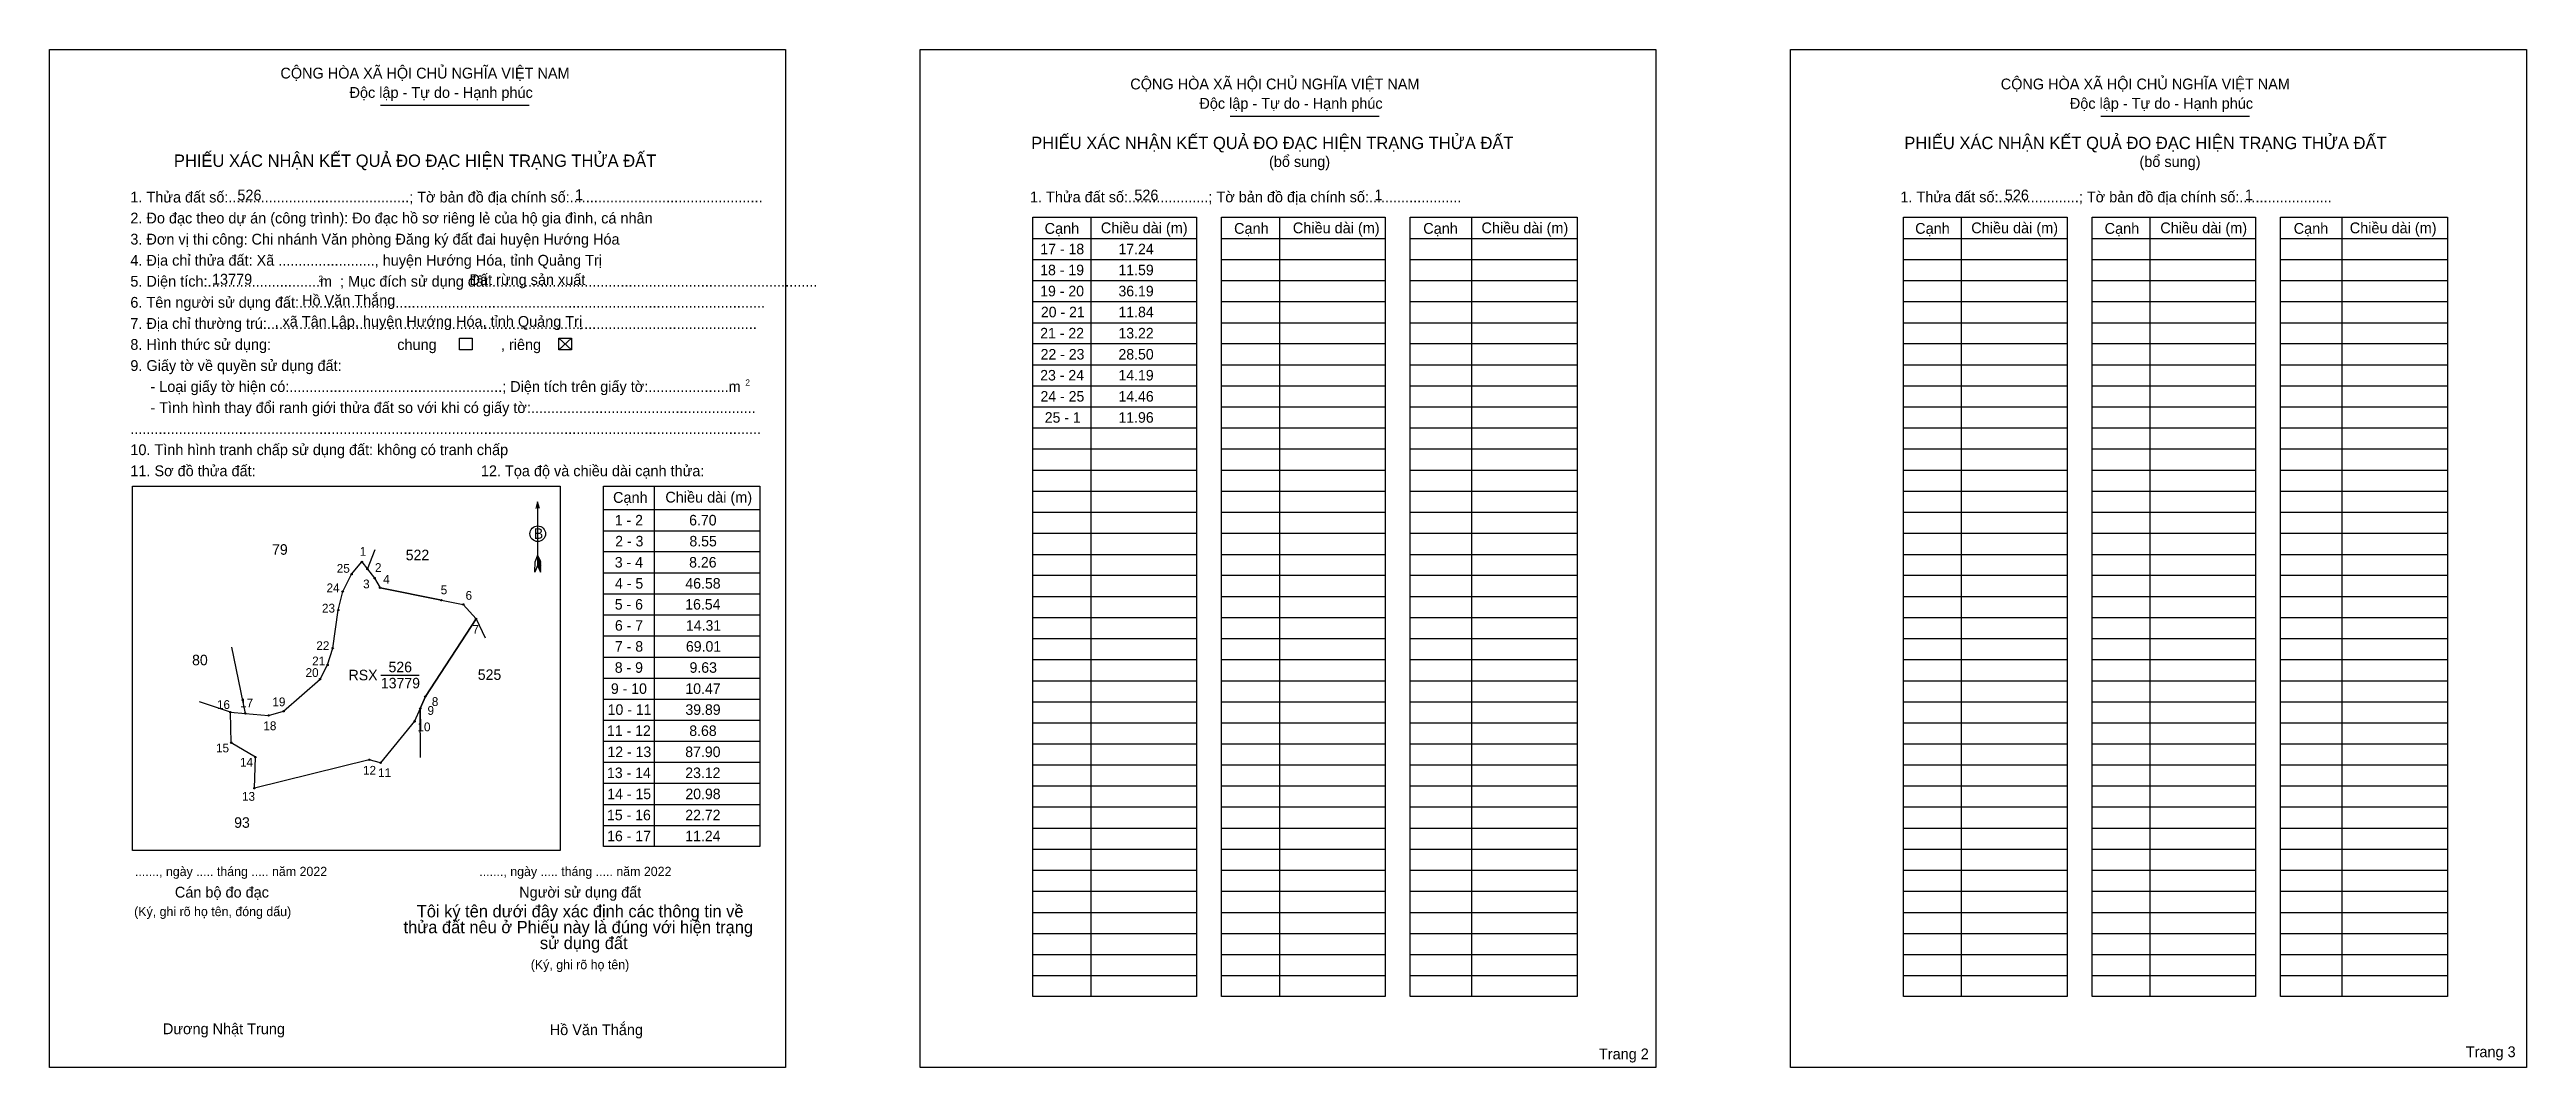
# Model space of a CAD drawing. Extents: x 543900 to 545742, y 1837794 to 1838551.
import ezdxf

# ---------------------------------------------------------------- set-up
doc = ezdxf.new("R2010")
doc.units = 0
for name, color, linetype in [('Level 1', 7, 'Continuous'), ('Level 10', 7, 'Continuous'), ('Level 11', 7, 'Continuous'), ('Level 13', 7, 'Continuous'), ('Level 2', 7, 'Continuous'), ('Level 25', 7, 'Continuous'), ('Level 27', 7, 'Continuous'), ('Level 36', 7, 'Continuous'), ('Level 48', 7, 'Continuous'), ('Level 50', 7, 'Continuous'), ('Level 52', 7, 'Continuous'), ('Level 55', 7, 'Continuous'), ('Level 6', 7, 'Continuous'), ('Level 9', 7, 'Continuous')]:
    doc.layers.add(name, color=color, linetype=linetype)

msp = doc.modelspace()

# ---------------------------------------------------------------- linework, layer by layer
at = {"layer": 'Level 1'}
for p, q in [((543899.6, 1838550.7), (543899.6, 1838550.7)), ((544547, 1838550.7), (544547, 1838550.7)), ((544145.7, 1838509.2), (544256.4, 1838509.2)), ((544777.8, 1838501.1), (544888.5, 1838501.1)), ((545425.2, 1838501.1), (545535.9, 1838501.1)), ((544674.1, 1838425.9), (544674.1, 1837846.3)), ((544814.4, 1838425.9), (544814.4, 1837846.3)), ((544957.2, 1838425.9), (544957.2, 1837846.3)), ((545321.5, 1838425.9), (545321.5, 1837846.3)), ((545461.8, 1838425.9), (545461.8, 1837846.3)), ((545604.6, 1838425.9), (545604.6, 1837846.3)), ((544631, 1838410.2), (544752.7, 1838410.2)), ((544771.3, 1838410.2), (544892.9, 1838410.2)), ((544911.5, 1838410.2), (545035.8, 1838410.2)), ((545278.5, 1838410.2), (545400.1, 1838410.2)), ((545418.7, 1838410.2), (545540.4, 1838410.2)), ((545558.9, 1838410.2), (545683.2, 1838410.2)), ((544631, 1838394.5), (544752.7, 1838394.5)), ((544631, 1838378.9), (544752.7, 1838378.9)), ((544771.3, 1838394.5), (544892.9, 1838394.5)), ((544771.3, 1838378.9), (544892.9, 1838378.9)), ((544911.5, 1838394.5), (545035.8, 1838394.5)), ((544911.5, 1838378.9), (545035.8, 1838378.9)), ((545278.5, 1838394.5), (545400.1, 1838394.5)), ((545278.5, 1838378.9), (545400.1, 1838378.9)), ((545418.7, 1838394.5), (545540.4, 1838394.5)), ((545418.7, 1838378.9), (545540.4, 1838378.9)), ((545558.9, 1838394.5), (545683.2, 1838394.5)), ((545558.9, 1838378.9), (545683.2, 1838378.9)), ((544631, 1838363.2), (544752.7, 1838363.2)), ((544771.3, 1838363.2), (544892.9, 1838363.2)), ((544911.5, 1838363.2), (545035.8, 1838363.2)), ((545278.5, 1838363.2), (545400.1, 1838363.2)), ((545418.7, 1838363.2), (545540.4, 1838363.2)), ((545558.9, 1838363.2), (545683.2, 1838363.2)), ((544631, 1838347.5), (544752.7, 1838347.5)), ((544771.3, 1838347.5), (544892.9, 1838347.5)), ((544911.5, 1838347.5), (545035.8, 1838347.5)), ((545278.5, 1838347.5), (545400.1, 1838347.5)), ((545418.7, 1838347.5), (545540.4, 1838347.5)), ((545558.9, 1838347.5), (545683.2, 1838347.5)), ((544278.4, 1838335.9), (544287.8, 1838327.2)), ((544278.4, 1838327.2), (544287.8, 1838335.9)), ((544631, 1838331.9), (544752.7, 1838331.9)), ((544771.3, 1838331.9), (544892.9, 1838331.9)), ((544911.5, 1838331.9), (545035.8, 1838331.9)), ((545278.5, 1838331.9), (545400.1, 1838331.9)), ((545418.7, 1838331.9), (545540.4, 1838331.9)), ((545558.9, 1838331.9), (545683.2, 1838331.9)), ((544631, 1838316.2), (544752.7, 1838316.2)), ((544771.3, 1838316.2), (544892.9, 1838316.2)), ((544911.5, 1838316.2), (545035.8, 1838316.2)), ((545278.5, 1838316.2), (545400.1, 1838316.2)), ((545418.7, 1838316.2), (545540.4, 1838316.2)), ((545558.9, 1838316.2), (545683.2, 1838316.2)), ((544631, 1838300.5), (544752.7, 1838300.5)), ((544771.3, 1838300.5), (544892.9, 1838300.5)), ((544911.5, 1838300.5), (545035.8, 1838300.5)), ((545278.5, 1838300.5), (545400.1, 1838300.5)), ((545418.7, 1838300.5), (545540.4, 1838300.5)), ((545558.9, 1838300.5), (545683.2, 1838300.5)), ((544631, 1838284.9), (544752.7, 1838284.9)), ((544631, 1838269.2), (544752.7, 1838269.2)), ((544771.3, 1838284.9), (544892.9, 1838284.9)), ((544771.3, 1838269.2), (544892.9, 1838269.2)), ((544911.5, 1838284.9), (545035.8, 1838284.9)), ((544911.5, 1838269.2), (545035.8, 1838269.2)), ((545278.5, 1838284.9), (545400.1, 1838284.9)), ((545278.5, 1838269.2), (545400.1, 1838269.2)), ((545418.7, 1838284.9), (545540.4, 1838284.9)), ((545418.7, 1838269.2), (545540.4, 1838269.2)), ((545558.9, 1838284.9), (545683.2, 1838284.9)), ((545558.9, 1838269.2), (545683.2, 1838269.2)), ((544631, 1838253.6), (544752.7, 1838253.6)), ((544771.3, 1838253.6), (544892.9, 1838253.6)), ((544911.5, 1838253.6), (545035.8, 1838253.6)), ((545278.5, 1838253.6), (545400.1, 1838253.6)), ((545418.7, 1838253.6), (545540.4, 1838253.6)), ((545558.9, 1838253.6), (545683.2, 1838253.6)), ((544631, 1838237.9), (544752.7, 1838237.9)), ((544771.3, 1838237.9), (544892.9, 1838237.9)), ((544911.5, 1838237.9), (545035.8, 1838237.9)), ((545278.5, 1838237.9), (545400.1, 1838237.9)), ((545418.7, 1838237.9), (545540.4, 1838237.9)), ((545558.9, 1838237.9), (545683.2, 1838237.9)), ((543961.2, 1838225.9), (543961.2, 1838225.9)), ((544262.6, 1838214.2), (544262.6, 1838166.8)), ((544349.2, 1838226), (544349.2, 1837957.9)), ((544631, 1838222.2), (544752.7, 1838222.2)), ((544771.3, 1838222.2), (544892.9, 1838222.2)), ((544911.5, 1838222.2), (545035.8, 1838222.2)), ((545278.5, 1838222.2), (545400.1, 1838222.2)), ((545418.7, 1838222.2), (545540.4, 1838222.2)), ((545558.9, 1838222.2), (545683.2, 1838222.2)), ((544311.6, 1838208.5), (544427.8, 1838208.5)), ((544631, 1838206.6), (544752.7, 1838206.6)), ((544771.3, 1838206.6), (544892.9, 1838206.6)), ((544911.5, 1838206.6), (545035.8, 1838206.6)), ((545278.5, 1838206.6), (545400.1, 1838206.6)), ((545418.7, 1838206.6), (545540.4, 1838206.6)), ((545558.9, 1838206.6), (545683.2, 1838206.6)), ((544311.6, 1838192.8), (544427.8, 1838192.8)), ((544311.6, 1838177.2), (544427.8, 1838177.2)), ((544631, 1838190.9), (544752.7, 1838190.9)), ((544771.3, 1838190.9), (544892.9, 1838190.9)), ((544911.5, 1838190.9), (545035.8, 1838190.9)), ((545278.5, 1838190.9), (545400.1, 1838190.9)), ((545418.7, 1838190.9), (545540.4, 1838190.9)), ((545558.9, 1838190.9), (545683.2, 1838190.9)), ((544260.6, 1838162), (544260.7, 1838169.8)), ((544262.6, 1838166.8), (544260.6, 1838162)), ((544262.6, 1838174.6), (544260.7, 1838169.8)), ((544262.6, 1838174.6), (544264.7, 1838169.8)), ((544262.6, 1838174), (544264.7, 1838169.1)), ((544262.6, 1838173.3), (544264.7, 1838168.4)), ((544262.6, 1838172.6), (544264.7, 1838167.7)), ((544262.6, 1838171.9), (544264.7, 1838167)), ((544262.6, 1838171.2), (544264.7, 1838166.3)), ((544262.6, 1838170.5), (544264.7, 1838165.6)), ((544262.6, 1838169.9), (544264.7, 1838164.9)), ((544262.6, 1838169.2), (544264.7, 1838164.2)), ((544262.6, 1838168.5), (544264.7, 1838163.5)), ((544262.6, 1838167.8), (544264.7, 1838162.8)), ((544262.6, 1838166.8), (544264.7, 1838162)), ((544264.7, 1838162), (544264.7, 1838169.8)), ((544311.6, 1838161.5), (544427.8, 1838161.5)), ((544631, 1838175.2), (544752.7, 1838175.2)), ((544631, 1838159.6), (544752.7, 1838159.6)), ((544771.3, 1838175.2), (544892.9, 1838175.2)), ((544771.3, 1838159.6), (544892.9, 1838159.6)), ((544911.5, 1838175.2), (545035.8, 1838175.2)), ((544911.5, 1838159.6), (545035.8, 1838159.6)), ((545278.5, 1838175.2), (545400.1, 1838175.2)), ((545278.5, 1838159.6), (545400.1, 1838159.6)), ((545418.7, 1838175.2), (545540.4, 1838175.2)), ((545418.7, 1838159.6), (545540.4, 1838159.6)), ((545558.9, 1838175.2), (545683.2, 1838175.2)), ((545558.9, 1838159.6), (545683.2, 1838159.6)), ((544311.6, 1838145.8), (544427.8, 1838145.8)), ((544631, 1838143.9), (544752.7, 1838143.9)), ((544771.3, 1838143.9), (544892.9, 1838143.9)), ((544911.5, 1838143.9), (545035.8, 1838143.9)), ((545278.5, 1838143.9), (545400.1, 1838143.9)), ((545418.7, 1838143.9), (545540.4, 1838143.9)), ((545558.9, 1838143.9), (545683.2, 1838143.9)), ((544311.6, 1838130.2), (544427.8, 1838130.2)), ((544631, 1838128.2), (544752.7, 1838128.2)), ((544771.3, 1838128.2), (544892.9, 1838128.2)), ((544911.5, 1838128.2), (545035.8, 1838128.2)), ((545278.5, 1838128.2), (545400.1, 1838128.2)), ((545418.7, 1838128.2), (545540.4, 1838128.2)), ((545558.9, 1838128.2), (545683.2, 1838128.2)), ((544311.6, 1838114.5), (544427.8, 1838114.5)), ((544631, 1838112.6), (544752.7, 1838112.6)), ((544771.3, 1838112.6), (544892.9, 1838112.6)), ((544911.5, 1838112.6), (545035.8, 1838112.6)), ((545278.5, 1838112.6), (545400.1, 1838112.6)), ((545418.7, 1838112.6), (545540.4, 1838112.6)), ((545558.9, 1838112.6), (545683.2, 1838112.6)), ((544311.6, 1838098.8), (544427.8, 1838098.8)), ((544631, 1838096.9), (544752.7, 1838096.9)), ((544771.3, 1838096.9), (544892.9, 1838096.9)), ((544911.5, 1838096.9), (545035.8, 1838096.9)), ((545278.5, 1838096.9), (545400.1, 1838096.9)), ((545418.7, 1838096.9), (545540.4, 1838096.9)), ((545558.9, 1838096.9), (545683.2, 1838096.9)), ((544311.6, 1838083.2), (544427.8, 1838083.2)), ((544311.6, 1838067.5), (544427.8, 1838067.5)), ((544631, 1838081.2), (544752.7, 1838081.2)), ((544631, 1838065.6), (544752.7, 1838065.6)), ((544771.3, 1838081.2), (544892.9, 1838081.2)), ((544771.3, 1838065.6), (544892.9, 1838065.6)), ((544911.5, 1838081.2), (545035.8, 1838081.2)), ((544911.5, 1838065.6), (545035.8, 1838065.6)), ((545278.5, 1838081.2), (545400.1, 1838081.2)), ((545278.5, 1838065.6), (545400.1, 1838065.6)), ((545418.7, 1838081.2), (545540.4, 1838081.2)), ((545418.7, 1838065.6), (545540.4, 1838065.6)), ((545558.9, 1838081.2), (545683.2, 1838081.2)), ((545558.9, 1838065.6), (545683.2, 1838065.6)), ((544311.6, 1838051.8), (544427.8, 1838051.8)), ((544631, 1838049.9), (544752.7, 1838049.9)), ((544771.3, 1838049.9), (544892.9, 1838049.9)), ((544911.5, 1838049.9), (545035.8, 1838049.9)), ((545278.5, 1838049.9), (545400.1, 1838049.9)), ((545418.7, 1838049.9), (545540.4, 1838049.9)), ((545558.9, 1838049.9), (545683.2, 1838049.9)), ((544311.6, 1838036.2), (544427.8, 1838036.2)), ((544631, 1838034.3), (544752.7, 1838034.3)), ((544771.3, 1838034.3), (544892.9, 1838034.3)), ((544911.5, 1838034.3), (545035.8, 1838034.3)), ((545278.5, 1838034.3), (545400.1, 1838034.3)), ((545418.7, 1838034.3), (545540.4, 1838034.3)), ((545558.9, 1838034.3), (545683.2, 1838034.3)), ((544311.6, 1838020.5), (544427.8, 1838020.5)), ((544631, 1838018.6), (544752.7, 1838018.6)), ((544771.3, 1838018.6), (544892.9, 1838018.6)), ((544911.5, 1838018.6), (545035.8, 1838018.6)), ((545278.5, 1838018.6), (545400.1, 1838018.6)), ((545418.7, 1838018.6), (545540.4, 1838018.6)), ((545558.9, 1838018.6), (545683.2, 1838018.6)), ((544311.6, 1838004.9), (544427.8, 1838004.9)), ((544631, 1838002.9), (544752.7, 1838002.9)), ((544771.3, 1838002.9), (544892.9, 1838002.9)), ((544911.5, 1838002.9), (545035.8, 1838002.9)), ((545278.5, 1838002.9), (545400.1, 1838002.9)), ((545418.7, 1838002.9), (545540.4, 1838002.9)), ((545558.9, 1838002.9), (545683.2, 1838002.9)), ((544311.6, 1837989.2), (544427.8, 1837989.2)), ((544311.6, 1837973.5), (544427.8, 1837973.5)), ((544631, 1837987.3), (544752.7, 1837987.3)), ((544771.3, 1837987.3), (544892.9, 1837987.3)), ((544911.5, 1837987.3), (545035.8, 1837987.3)), ((545278.5, 1837987.3), (545400.1, 1837987.3)), ((545418.7, 1837987.3), (545540.4, 1837987.3)), ((545558.9, 1837987.3), (545683.2, 1837987.3)), ((544279.4, 1837954.9), (544279.4, 1837954.9)), ((544631, 1837971.6), (544752.7, 1837971.6)), ((544631, 1837955.9), (544752.7, 1837955.9)), ((544771.3, 1837971.6), (544892.9, 1837971.6)), ((544771.3, 1837955.9), (544892.9, 1837955.9)), ((544911.5, 1837971.6), (545035.8, 1837971.6)), ((544911.5, 1837955.9), (545035.8, 1837955.9)), ((545278.5, 1837971.6), (545400.1, 1837971.6)), ((545278.5, 1837955.9), (545400.1, 1837955.9)), ((545418.7, 1837971.6), (545540.4, 1837971.6)), ((545418.7, 1837955.9), (545540.4, 1837955.9)), ((545558.9, 1837971.6), (545683.2, 1837971.6)), ((545558.9, 1837955.9), (545683.2, 1837955.9)), ((544631, 1837940.3), (544752.7, 1837940.3)), ((544771.3, 1837940.3), (544892.9, 1837940.3)), ((544911.5, 1837940.3), (545035.8, 1837940.3)), ((545278.5, 1837940.3), (545400.1, 1837940.3)), ((545418.7, 1837940.3), (545540.4, 1837940.3)), ((545558.9, 1837940.3), (545683.2, 1837940.3)), ((544631, 1837924.6), (544752.7, 1837924.6)), ((544771.3, 1837924.6), (544892.9, 1837924.6)), ((544911.5, 1837924.6), (545035.8, 1837924.6)), ((545278.5, 1837924.6), (545400.1, 1837924.6)), ((545418.7, 1837924.6), (545540.4, 1837924.6)), ((545558.9, 1837924.6), (545683.2, 1837924.6)), ((544631, 1837908.9), (544752.7, 1837908.9)), ((544771.3, 1837908.9), (544892.9, 1837908.9)), ((544911.5, 1837908.9), (545035.8, 1837908.9)), ((545278.5, 1837908.9), (545400.1, 1837908.9)), ((545418.7, 1837908.9), (545540.4, 1837908.9)), ((545558.9, 1837908.9), (545683.2, 1837908.9)), ((544631, 1837893.3), (544752.7, 1837893.3)), ((544771.3, 1837893.3), (544892.9, 1837893.3)), ((544911.5, 1837893.3), (545035.8, 1837893.3)), ((545278.5, 1837893.3), (545400.1, 1837893.3)), ((545418.7, 1837893.3), (545540.4, 1837893.3)), ((545558.9, 1837893.3), (545683.2, 1837893.3)), ((544631, 1837877.6), (544752.7, 1837877.6)), ((544771.3, 1837877.6), (544892.9, 1837877.6)), ((544911.5, 1837877.6), (545035.8, 1837877.6)), ((545278.5, 1837877.6), (545400.1, 1837877.6)), ((545418.7, 1837877.6), (545540.4, 1837877.6)), ((545558.9, 1837877.6), (545683.2, 1837877.6)), ((544631, 1837861.9), (544752.7, 1837861.9)), ((544771.3, 1837861.9), (544892.9, 1837861.9)), ((544911.5, 1837861.9), (545035.8, 1837861.9)), ((545278.5, 1837861.9), (545400.1, 1837861.9)), ((545418.7, 1837861.9), (545540.4, 1837861.9)), ((545558.9, 1837861.9), (545683.2, 1837861.9)), ((544447, 1837793.5), (544447, 1837793.5)), ((545094.4, 1837793.5), (545094.4, 1837793.5))]:
    msp.add_line(p, q, dxfattribs=at)
for points in [[(544631, 1838425.9), (544752.7, 1838425.9), (544752.7, 1837846.3), (544631, 1837846.3)], [(544771.3, 1838425.9), (544892.9, 1838425.9), (544892.9, 1837846.3), (544771.3, 1837846.3)], [(544911.5, 1838425.9), (545035.8, 1838425.9), (545035.8, 1837846.3), (544911.5, 1837846.3)], [(545278.5, 1838425.9), (545400.1, 1838425.9), (545400.1, 1837846.3), (545278.5, 1837846.3)], [(545418.7, 1838425.9), (545540.4, 1838425.9), (545540.4, 1837846.3), (545418.7, 1837846.3)], [(545558.9, 1838425.9), (545683.2, 1838425.9), (545683.2, 1837846.3), (545558.9, 1837846.3)], [(543961.2, 1838225.9), (544279.4, 1838225.9), (544279.4, 1837954.9), (543961.2, 1837954.9)], [(544311.6, 1838226), (544427.8, 1838226), (544427.8, 1837957.9), (544311.6, 1837957.9)]]:
    msp.add_lwpolyline(points, close=True, dxfattribs=at)
msp.add_lwpolyline([(544264, 1838209.2), (544262.6, 1838214.2), (544261.3, 1838209.2)], dxfattribs=at)
msp.add_circle((544262.7, 1838190.5), 5.78, dxfattribs=at)
at = {"layer": 'Level 10'}
msp.add_lwpolyline([(544207.3, 1838137.9), (544216.8, 1838127.2), (544179.1, 1838069.4), (544175.3, 1838060.6), (544171.1, 1838051), (544145.8, 1838020.2), (544137.4, 1838022.4), (544052, 1838001.2), (544052.7, 1838024.4), (544034.7, 1838035.1), (544034.1, 1838057.8), (544045.3, 1838056.9), (544062.5, 1838055.4), (544073.6, 1838058.5), (544100.8, 1838082.4), (544106.4, 1838092.9), (544110.2, 1838105.5), (544114.3, 1838133.7), (544117.6, 1838147.5), (544124.2, 1838160.4), (544131.9, 1838169.5), (544136, 1838164.2), (544141.3, 1838157.5), (544145.4, 1838150.3), (544191.1, 1838141.1)], close=True, dxfattribs=at)
at = {"layer": 'Level 11'}
for centre in [(544124.2, 1838160.4), (544131.9, 1838169.5), (544136, 1838164.2), (544141.3, 1838157.5), (544117.6, 1838147.5), (544145.4, 1838150.3), (544191.1, 1838141.1), (544114.3, 1838133.7), (544207.3, 1838137.9), (544207.3, 1838137.9), (544216.8, 1838127.2), (544110.2, 1838105.5), (544106.4, 1838092.9), (544100.8, 1838082.4), (544179.1, 1838069.4), (544034.1, 1838057.8), (544045.3, 1838056.9), (544062.5, 1838055.4), (544073.6, 1838058.5), (544171.1, 1838051), (544175.3, 1838060.6), (544034.7, 1838035.1), (544052.7, 1838024.4), (544137.4, 1838022.4), (544145.8, 1838020.2), (544052, 1838001.2)]:
    msp.add_circle(centre, 0.522, dxfattribs=at)
at = {"layer": 'Level 2'}
for points in [[(543899.6, 1838550.7), (544447, 1838550.7), (544447, 1837793.5), (543899.6, 1837793.5)], [(544547, 1838550.7), (545094.4, 1838550.7), (545094.4, 1837793.5), (544547, 1837793.5)], [(545194.4, 1838550.7), (545741.8, 1838550.7), (545741.8, 1837793.5), (545194.4, 1837793.5)]]:
    msp.add_lwpolyline(points, close=True, dxfattribs=at)
at = {"layer": 'Level 25'}
for p, q in [((544141.3, 1838157.5), (544145.4, 1838150.3)), ((544191.1, 1838141.1), (544145.4, 1838150.3)), ((544179.1, 1838069.4), (544216.8, 1838127.2)), ((544175.3, 1838060.6), (544179.1, 1838069.4)), ((544034.1, 1838057.8), (544045.3, 1838056.9)), ((544062.5, 1838055.4), (544073.6, 1838058.5)), ((544137.4, 1838022.4), (544052, 1838001.2)), ((544145.8, 1838020.2), (544137.4, 1838022.4))]:
    msp.add_line(p, q, dxfattribs=at)
at = {"layer": 'Level 27'}
for p, q in [((544136, 1838164.2), (544141.8, 1838178.8)), ((544216.8, 1838127.2), (544223.6, 1838113.1)), ((544175.3, 1838060.6), (544175.4, 1838044.9))]:
    msp.add_line(p, q, dxfattribs=at)
at = {"layer": 'Level 50'}
for points in [[(544204.4, 1838335.9), (544213.8, 1838335.9), (544213.8, 1838327.2), (544204.4, 1838327.2)], [(544278.4, 1838335.9), (544287.8, 1838335.9), (544287.8, 1838327.2), (544278.4, 1838327.2)]]:
    msp.add_lwpolyline(points, close=True, dxfattribs=at)
at = {"layer": 'Level 9'}
for p, q in [((544045.3, 1838056.9), (544035.1, 1838106.1)), ((544145.9, 1838085.4), (544174.4, 1838085.4)), ((544020.9, 1838062.3), (544011.1, 1838065.4)), ((544034.1, 1838057.8), (544020.9, 1838062.3)), ((544175.6, 1838024.1), (544175.3, 1838060.6))]:
    msp.add_line(p, q, dxfattribs=at)

# ---------------------------------------------------------------- texts
at = {"layer": 'Level 1'}
for s, height, p in [('CỘNG HÒA XÃ HỘI CHỦ NGHĨA VIỆT NAM', 8.041, (544071.3, 1838529.1)), ('CỘNG HÒA XÃ HỘI CHỦ NGHĨA VIỆT NAM', 8.041, (544703.4, 1838521)), ('CỘNG HÒA XÃ HỘI CHỦ NGHĨA VIỆT NAM', 8.041, (545350.8, 1838521)), ('Độc lập - Tự do - Hạnh phúc', 8.041, (544122.7, 1838514.7)), ('Độc lập - Tự do - Hạnh phúc', 8.041, (544754.8, 1838506.6)), ('Độc lập - Tự do - Hạnh phúc', 8.041, (545402.2, 1838506.6)), ('PHIẾU XÁC NHẬN KẾT QUẢ ĐO ĐẠC HIỆN TRẠNG THỬA ĐẤT', 9.19, (544629.7, 1838476.6)), ('PHIẾU XÁC NHẬN KẾT QUẢ ĐO ĐẠC HIỆN TRẠNG THỬA ĐẤT', 9.19, (545279.1, 1838476.6)), ('PHIẾU XÁC NHẬN KẾT QUẢ ĐO ĐẠC HIỆN TRẠNG THỬA ĐẤT', 9.19, (543992.1, 1838463.4)), ('(bổ sung)', 8.04, (544806.6, 1838463.3)), ('(bổ sung)', 8.04, (545454, 1838463.3)), ('1. Thửa đất số:.............................................; Tờ bản đồ địa chính số:................................................', 8.0405, (543959.7, 1838436.9)), ('1. Thửa đất số:....................; Tờ bản đồ địa chính số:.......................', 8.041, (544628.8, 1838437)), ('1. Thửa đất số:....................; Tờ bản đồ địa chính số:.......................', 8.041, (545276.2, 1838437)), ('2. Đo đạc theo dự án (công trình): Đo đạc hồ sơ riêng lẻ của hộ gia đình, cá nhân', 8.041, (543959.7, 1838421.3)), ('Cạnh', 8.04, (544639.7, 1838413.6)), ('Chiều dài (m)', 8.041, (544681.5, 1838414)), ('Cạnh', 8.04, (544780.6, 1838413.6)), ('Chiều dài (m)', 8.041, (544824.3, 1838414)), ('Cạnh', 8.04, (544921.3, 1838413.6)), ('Chiều dài (m)', 8.041, (544964.6, 1838414)), ('Cạnh', 8.04, (545287.2, 1838413.6)), ('Chiều dài (m)', 8.041, (545328.9, 1838414)), ('Cạnh', 8.04, (545428.1, 1838413.6)), ('Chiều dài (m)', 8.041, (545469.5, 1838414)), ('Cạnh', 8.04, (545568.7, 1838413.6)), ('Chiều dài (m)', 8.041, (545610.4, 1838414)), ('4. Địa chỉ thửa đất: Xã ........................, huyện Hướng Hóa, tỉnh Quảng Trị', 8.041, (543959.7, 1838389.9)), ('3. Đơn vị thi công: Chi nhánh Văn phòng Đăng ký đất đai huyện Hướng Hóa', 8.041, (543959.7, 1838405.6)), ('5. Diện tích:............................m  ; Mục đích sử dụng đất:.................................................................................', 8.0405, (543959.7, 1838374.3)), ('2', 4.59, (544099.6, 1838377.9)), ('6. Tên người sử dụng đất:....................................................................................................................', 8.0405, (543959.7, 1838358.6)), ('7. Địa chỉ thường trú:..........................................................................................................................', 8.0405, (543959.7, 1838342.9)), ('chung                , riêng', 8.041, (544158.2, 1838327.2)), ('9. Giấy tờ về quyền sử dụng đất:', 8.041, (543959.7, 1838311.6)), ('     - Loại giấy tờ hiện có:.....................................................; Diện tích trên giấy tờ:....................m', 8.0405, (543959.7, 1838296)), ('2', 4.59, (544417.1, 1838300.7)), ('     - Tình hình thay đổi ranh giới thửa đất so với khi có giấy tờ:........................................................', 8.0405, (543959.7, 1838280.3)), ('10. Tình hình tranh chấp sử dụng đất: không có tranh chấp', 8.041, (543959.7, 1838249)), ('.............................................................................................................................................................', 8.0405, (543959.7, 1838264.6)), ('11. Sơ đồ thửa đất:', 8.041, (543959.7, 1838233.3)), ('12. Tọa độ và chiều dài cạnh thửa:', 8.041, (544220.4, 1838233.3)), ('Cạnh', 8.04, (544318.7, 1838213.5)), ('Chiều dài (m)', 8.041, (544357.6, 1838213.7)), ('B', 7.83, (544259.8, 1838186.7)), ('......., ngày ..... tháng ..... năm 2022', 6.892, (543963.1, 1837935.9)), ('......., ngày ..... tháng ..... năm 2022', 6.892, (544219.2, 1837935.9)), ('Cán bộ đo đạc', 8.041, (543992.8, 1837919.9)), ('Người sử dụng đất', 8.041, (544248.9, 1837919.9)), ('(Ký, ghi rõ họ tên, đóng dấu)', 6.892, (543962.5, 1837906.1)), ('thửa đất nêu ở Phiếu này là đúng với hiện trạng', 9.137, (544162.9, 1837893.4)), ('Tôi ký tên dưới đây xác định các thông tin về', 9.137, (544172.7, 1837905.2)), ('sử dụng đất', 9.137, (544264.3, 1837881.6)), ('(Ký, ghi rõ họ tên)', 6.892, (544257.5, 1837866.6)), ('Dương Nhật Trung', 8.041, (543983.9, 1837818.3)), ('Trang 2', 8.04, (545052, 1837799.6)), ('Trang 3', 8.04, (545696.7, 1837801.2))]:
    msp.add_text(s, height=height, dxfattribs=at).set_placement(p)
at = {"layer": 'Level 13'}
for s, p in [('RSX', (544122, 1838081.5)), ('13779', (544146, 1838075.5)), ('526', (544151.7, 1838087.5))]:
    msp.add_text(s, height=7.83, dxfattribs=at).set_placement(p)
at = {"layer": 'Level 36'}
for s, p in [('79', (544065.1, 1838174.9)), ('522', (544164.5, 1838170.8)), ('80', (544005.6, 1838092.7)), ('525', (544218.1, 1838081.8)), ('93', (544036.9, 1837971.8))]:
    msp.add_text(s, height=7.83, dxfattribs=at).set_placement(p)
at = {"layer": 'Level 48'}
msp.add_text('8. Hình thức sử dụng:', height=8.041, dxfattribs=at).set_placement((543959.7, 1838327.3))
at = {"layer": 'Level 52'}
for s, p in [('17 - 18', (544636.5, 1838398.4)), ('17.24', (544694.6, 1838398.4)), ('18 - 19', (544636.4, 1838382.8)), ('11.59', (544694.6, 1838382.8)), ('19 - 20', (544636.4, 1838367.1)), ('36.19', (544694.6, 1838367.1)), ('21 - 22', (544636.4, 1838335.8)), ('20 - 21', (544636.9, 1838351.5)), ('11.84', (544694.6, 1838351.5)), ('13.22', (544694.6, 1838335.8)), ('22 - 23', (544636.7, 1838320.1)), ('28.50', (544694.6, 1838320.1)), ('23 - 24', (544636.4, 1838304.5)), ('14.19', (544694.6, 1838304.5)), ('24 - 25', (544636.6, 1838288.8)), ('14.46', (544694.6, 1838288.8)), ('25 - 1', (544639.8, 1838273.1)), ('11.96', (544694.6, 1838273.1)), ('1 - 2', (544320, 1838196.7)), ('6.70', (544375.3, 1838196.7)), ('2 - 3', (544320.3, 1838181.1)), ('8.55', (544375.5, 1838181.1)), ('3 - 4', (544320, 1838165.4)), ('4 - 5', (544320.2, 1838149.7)), ('46.58', (544372.5, 1838149.7)), ('8.26', (544375.3, 1838165.4)), ('5 - 6', (544320, 1838134.1)), ('16.54', (544372.4, 1838134.1)), ('6 - 7', (544320.1, 1838118.4)), ('14.31', (544372.9, 1838118.4)), ('7 - 8', (544320.1, 1838102.8)), ('69.01', (544372.9, 1838102.8)), ('8 - 9', (544320, 1838087.1)), ('9.63', (544375.6, 1838087.1)), ('9 - 10', (544317.1, 1838071.4)), ('10.47', (544372.5, 1838071.4)), ('11 - 12', (544314.2, 1838040.1)), ('10 - 11', (544314.7, 1838055.8)), ('39.89', (544372.5, 1838055.8)), ('8.68', (544375.4, 1838040.1)), ('12 - 13', (544314.5, 1838024.4)), ('87.90', (544372.4, 1838024.4)), ('13 - 14', (544314.2, 1838008.8)), ('23.12', (544372.4, 1838008.8)), ('14 - 15', (544314.4, 1837993.1)), ('20.98', (544372.5, 1837993.1)), ('15 - 16', (544314.2, 1837977.4)), ('22.72', (544372.4, 1837977.4)), ('16 - 17', (544314.3, 1837961.8)), ('11.24', (544372.4, 1837961.8))]:
    msp.add_text(s, height=7.83, dxfattribs=at).set_placement(p)
at = {"layer": 'Level 55'}
for s, p in [('25', (544124, 1838160.4)), ('1', (544131.9, 1838169.5)), ('2', (544136, 1838164.2)), ('3', (544141.2, 1838157.5)), ('24', (544117.4, 1838147.5)), ('4', (544145.3, 1838150.3)), ('5', (544191, 1838141.1)), ('23', (544114.2, 1838133.7)), ('6', (544207.2, 1838137.9)), ('7', (544216.7, 1838127.2)), ('22', (544110.1, 1838105.5)), ('21', (544106.2, 1838092.9)), ('20', (544100.6, 1838082.4)), ('8', (544179, 1838069.4)), ('16', (544033.9, 1838057.8)), ('17', (544045.1, 1838056.9)), ('18', (544062.3, 1838055.4)), ('19', (544073.4, 1838058.5)), ('10', (544170.9, 1838051)), ('9', (544175.2, 1838060.6)), ('15', (544034.5, 1838035.1)), ('14', (544052.5, 1838024.4)), ('12', (544137.2, 1838022.4)), ('11', (544145.6, 1838020.2)), ('13', (544051.9, 1838001.2))]:
    msp.add_text(s, height=0.261, dxfattribs=at).set_placement(p)
at = {"layer": 'Level 6'}
for s, height, p in [('526', 8.04, (544039.3, 1838438.4)), ('1', 8.04, (544290.4, 1838438.6)), ('526', 8.04, (544706.4, 1838438.4)), ('1', 8.04, (544885, 1838438.5)), ('526', 8.04, (545353.8, 1838438.4)), ('1', 8.04, (545532.4, 1838438.5)), ('13779', 8.04, (544020.4, 1838375.8)), ('Đất rừng sản xuất', 8.041, (544212, 1838375.5)), ('Hồ Văn Thắng', 8.041, (544087.4, 1838360.1)), (', xã Tân Lập, huyện Hướng Hóa, tỉnh Quảng Trị', 8.041, (544066.9, 1838344.4)), ('Hồ Văn Thắng', 8.041, (544271.6, 1837817.6))]:
    msp.add_text(s, height=height, dxfattribs=at).set_placement(p)
at = {"layer": 'Level 9'}
for s, p in [('1', (544130.3, 1838174.1)), ('25', (544113.2, 1838161.5)), ('2', (544141.6, 1838162.1)), ('4', (544147.7, 1838153.4)), ('23', (544102.2, 1838131.9)), ('24', (544105.6, 1838147)), ('3', (544132.8, 1838149.9)), ('5', (544190.5, 1838145.5)), ('6', (544209, 1838141.4)), ('7', (544214.1, 1838116.1)), ('22', (544098, 1838104)), ('20', (544090, 1838084)), ('21', (544094.9, 1838092.6)), ('16', (544024.1, 1838060.2)), ('17', (544041.3, 1838061.4)), ('19', (544065.3, 1838062.2)), ('8', (544183.9, 1838062.4)), ('18', (544058.6, 1838044.4)), ('10', (544173.2, 1838043.6)), ('9', (544180.7, 1838055.8)), ('15', (544023.4, 1838027.9)), ('14', (544041.2, 1838017.3)), ('12', (544132.7, 1838011.3)), ('11', (544143.9, 1838009.5)), ('13', (544042.7, 1837991.9))]:
    msp.add_text(s, height=6.53, dxfattribs=at).set_placement(p)

doc.saveas('drawing.dxf')
